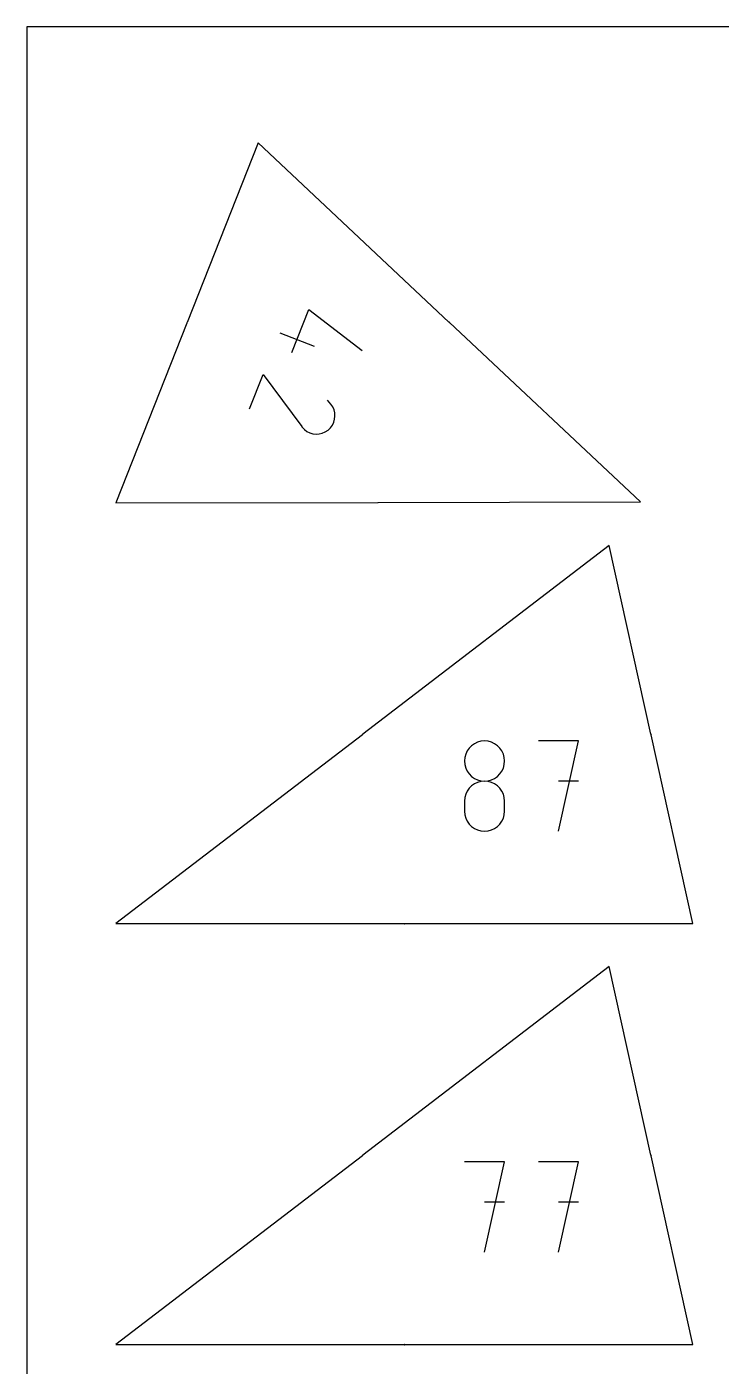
# Model space of a CAD drawing. Extents: x 0 to 200, y 0 to 297.
# Drawn here: x 0 to 51.9, y 196.9 to 296.9 of the extents above; entities that cross this region are included whole.
import ezdxf

# ---------------------------------------------------------------- set-up
doc = ezdxf.new("R2010")
doc.units = 0

msp = doc.modelspace()

# ---------------------------------------------------------------- linework, layer by layer
at = {"layer": 'annotation', "color": 1}
for p, q in [((19.811871, 272.599081), (21.079058, 275.808027)), ((21.079058, 275.808027), (25.067467, 272.751644)), ((11.974539, 274.808801), (11.97257, 274.803814)), ((11.984769, 274.801879), (11.974539, 274.808801)), ((11.977052, 274.815048), (11.977, 274.814594)), ((11.977, 274.814594), (11.977025, 274.814137)), ((11.977025, 274.814137), (11.97713, 274.813687)), ((11.97718, 274.815487), (11.977052, 274.815048)), ((11.97713, 274.813687), (11.977314, 274.813254)), ((11.977383, 274.815902), (11.97718, 274.815487)), ((11.977314, 274.813254), (11.977579, 274.812849)), ((11.977659, 274.816283), (11.977383, 274.815902)), ((11.977579, 274.812849), (11.978078, 274.812275)), ((11.978008, 274.816618), (11.977659, 274.816283)), ((11.978413, 274.816881), (11.978008, 274.816618)), ((11.978008, 274.816618), (11.978008, 274.816618)), ((11.978845, 274.817064), (11.978413, 274.816881)), ((11.979533, 274.806829), (11.978549, 274.804336)), ((11.979296, 274.817167), (11.978845, 274.817064)), ((11.979753, 274.817192), (11.979296, 274.817167)), ((11.980207, 274.81714), (11.979753, 274.817192)), ((11.980646, 274.817012), (11.980207, 274.81714)), ((11.981061, 274.816808), (11.980646, 274.817012)), ((11.98144, 274.81653), (11.981061, 274.816808)), ((11.981773, 274.816178), (11.98144, 274.81653)), ((11.98178, 274.81617), (11.981773, 274.816178)), ((11.981773, 274.816178), (11.981773, 274.816178)), ((11.981786, 274.816162), (11.98178, 274.81617)), ((11.981793, 274.816154), (11.981786, 274.816162)), ((11.981798, 274.816147), (11.981793, 274.816154)), ((11.981804, 274.816139), (11.981798, 274.816147)), ((11.981809, 274.816131), (11.981804, 274.816139)), ((11.981814, 274.816123), (11.981809, 274.816131)), ((11.981819, 274.816115), (11.981814, 274.816123)), ((11.981823, 274.816107), (11.981819, 274.816115)), ((11.987415, 274.808579), (11.981823, 274.816107)), ((11.981823, 274.816107), (11.981823, 274.816107)), ((11.989382, 274.81356), (11.987415, 274.808579)), ((31.570228, 274.848107), (31.570166, 274.847654)), ((31.570166, 274.847654), (31.570181, 274.847198)), ((31.570181, 274.847198), (31.570273, 274.846749)), ((31.570369, 274.848546), (31.570228, 274.848107)), ((31.570273, 274.846749), (31.570442, 274.84632)), ((31.570588, 274.848962), (31.570369, 274.848546)), ((31.570442, 274.84632), (31.570687, 274.845919)), ((31.570887, 274.849343), (31.570588, 274.848962)), ((31.570687, 274.845919), (31.571008, 274.845559)), ((31.5718, 274.850315), (31.570887, 274.849343)), ((31.570887, 274.849343), (31.570887, 274.849343)), ((31.571008, 274.845559), (31.571008, 274.845559)), ((31.571008, 274.845559), (31.571388, 274.845261)), ((31.571388, 274.845261), (31.571802, 274.845042)), ((31.572162, 274.850637), (31.5718, 274.850315)), ((31.571802, 274.845042), (31.572242, 274.8449)), ((31.572563, 274.850882), (31.572162, 274.850637)), ((31.572242, 274.8449), (31.572695, 274.844836)), ((31.572993, 274.851051), (31.572563, 274.850882)), ((31.572695, 274.844836), (31.573151, 274.84485)), ((31.573442, 274.851142), (31.572993, 274.851051)), ((31.573151, 274.84485), (31.573599, 274.84494)), ((31.573899, 274.851157), (31.573442, 274.851142)), ((31.573599, 274.84494), (31.574029, 274.845108)), ((31.574353, 274.851094), (31.573899, 274.851157)), ((31.574029, 274.845108), (31.57443, 274.845353)), ((31.574793, 274.850953), (31.574353, 274.851094)), ((31.57443, 274.845353), (31.574791, 274.845675)), ((31.574813, 274.852988), (31.57475, 274.852534)), ((31.57475, 274.852534), (31.574764, 274.852077)), ((31.574764, 274.852077), (31.574855, 274.851628)), ((31.574791, 274.845675), (31.575705, 274.846647)), ((31.575208, 274.850734), (31.574793, 274.850953)), ((31.574955, 274.853428), (31.574813, 274.852988)), ((31.574855, 274.851628), (31.575023, 274.851197)), ((31.575174, 274.853844), (31.574955, 274.853428)), ((31.575023, 274.851197), (31.575268, 274.850797)), ((31.575473, 274.854225), (31.575174, 274.853844)), ((31.575589, 274.850436), (31.575208, 274.850734)), ((31.575268, 274.850797), (31.575589, 274.850436)), ((31.575833, 274.854545), (31.575473, 274.854225)), ((31.575473, 274.854225), (31.575473, 274.854225)), ((31.57591, 274.850075), (31.575589, 274.850436)), ((31.575589, 274.850436), (31.575589, 274.850436)), ((31.575589, 274.850436), (31.575589, 274.850436)), ((31.575589, 274.850436), (31.575969, 274.850138)), ((31.575705, 274.846647), (31.576003, 274.847028)), ((31.575705, 274.846647), (31.575705, 274.846647)), ((31.576233, 274.854789), (31.575833, 274.854545)), ((31.576154, 274.849674), (31.57591, 274.850075)), ((31.575969, 274.850138), (31.576384, 274.849919)), ((31.576003, 274.847028), (31.576223, 274.847444)), ((31.576323, 274.849244), (31.576154, 274.849674)), ((31.576223, 274.847444), (31.576365, 274.847884)), ((31.576663, 274.854957), (31.576233, 274.854789)), ((31.576258, 274.840628), (31.585322, 274.843047)), ((31.580163, 274.83696), (31.576258, 274.840628)), ((31.576414, 274.848795), (31.576323, 274.849244)), ((31.576365, 274.847884), (31.576428, 274.848338)), ((31.576384, 274.849919), (31.576824, 274.849778)), ((31.576428, 274.848338), (31.576414, 274.848795)), ((31.577111, 274.855048), (31.576663, 274.854957)), ((31.576824, 274.849778), (31.577278, 274.849715)), ((31.577568, 274.855062), (31.577111, 274.855048)), ((31.577278, 274.849715), (31.577735, 274.84973)), ((31.578021, 274.854999), (31.577568, 274.855062)), ((31.577735, 274.84973), (31.578184, 274.849821)), ((31.578461, 274.854858), (31.578021, 274.854999)), ((31.578184, 274.849821), (31.578615, 274.84999)), ((31.578876, 274.854638), (31.578461, 274.854858)), ((31.578615, 274.84999), (31.579016, 274.850235)), ((31.579257, 274.854341), (31.578876, 274.854638)), ((31.579016, 274.850235), (31.579378, 274.850557)), ((31.579578, 274.85398), (31.579257, 274.854341)), ((31.579257, 274.854341), (31.579257, 274.854341)), ((31.579378, 274.850557), (31.579674, 274.850936)), ((31.579378, 274.850557), (31.579378, 274.850557)), ((31.579822, 274.853579), (31.579578, 274.85398)), ((31.579674, 274.850936), (31.579893, 274.851351)), ((31.579991, 274.853149), (31.579822, 274.853579)), ((31.579893, 274.851351), (31.580034, 274.85179)), ((31.580082, 274.8527), (31.579991, 274.853149)), ((31.580034, 274.85179), (31.580097, 274.852244)), ((31.580097, 274.852244), (31.580082, 274.8527)), ((31.58386, 274.848196), (31.583142, 274.847945)), ((31.584335, 274.848294), (31.58386, 274.848196)), ((31.584805, 274.848305), (31.584335, 274.848294)), ((31.585262, 274.848236), (31.584805, 274.848305)), ((31.585697, 274.848091), (31.585262, 274.848236)), ((31.585322, 274.843047), (31.585332, 274.843048)), ((31.585322, 274.843047), (31.585322, 274.843047)), ((31.585332, 274.843048), (31.585341, 274.84305)), ((31.585341, 274.84305), (31.58535, 274.843052)), ((31.58535, 274.843052), (31.585359, 274.843054)), ((31.585359, 274.843054), (31.585368, 274.843056)), ((31.585368, 274.843056), (31.585378, 274.843058)), ((31.585378, 274.843058), (31.585387, 274.843061)), ((31.585387, 274.843061), (31.585397, 274.843064)), ((31.585397, 274.843064), (31.585407, 274.843068)), ((31.585407, 274.843068), (31.585857, 274.843248)), ((31.585407, 274.843068), (31.585407, 274.843068)), ((31.586099, 274.847875), (31.585697, 274.848091)), ((31.585857, 274.843248), (31.586255, 274.843498)), ((31.58646, 274.847594), (31.586099, 274.847875)), ((31.586255, 274.843498), (31.586598, 274.843808)), ((31.586772, 274.847252), (31.58646, 274.847594)), ((31.586598, 274.843808), (31.58688, 274.844169)), ((31.587023, 274.846854), (31.586772, 274.847252)), ((31.58688, 274.844169), (31.587096, 274.844572)), ((31.587206, 274.846406), (31.587023, 274.846854)), ((31.587096, 274.844572), (31.587242, 274.845006)), ((31.587302, 274.845933), (31.587206, 274.846406)), ((31.587206, 274.846406), (31.587206, 274.846406)), ((31.587242, 274.845006), (31.587312, 274.845463)), ((31.587312, 274.845463), (31.587302, 274.845933)), ((18.906902, 274.068329), (21.473624, 273.054751)), ((16.65744, 268.372068), (17.671018, 270.93879)), ((17.671018, 270.93879), (20.552628, 267.059282)), ((22.739742, 268.738192), (22.483006, 269.034385)), ((22.876576, 268.52956), (22.739742, 268.738192)), ((22.971524, 268.306584), (22.876576, 268.52956)), ((23.025244, 268.074645), (22.971524, 268.306584)), ((22.841037, 267.164869), (22.945633, 267.378854)), ((22.945633, 267.378854), (23.011639, 267.605399)), ((23.011639, 267.605399), (23.038396, 267.839123)), ((23.038396, 267.839123), (23.025244, 268.074645)), ((20.552628, 267.059282), (20.552628, 267.059282)), ((20.552628, 267.059282), (20.555017, 267.055062)), ((20.555017, 267.055062), (20.557481, 267.050945)), ((20.557481, 267.050945), (20.560045, 267.046904)), ((20.560045, 267.046904), (20.562729, 267.042908)), ((20.562729, 267.042908), (20.565557, 267.038927)), ((20.565557, 267.038927), (20.568553, 267.034933)), ((20.568553, 267.034933), (20.571738, 267.030894)), ((20.571738, 267.030894), (20.575135, 267.026782)), ((20.575135, 267.026782), (20.578767, 267.022567)), ((20.578767, 267.022567), (20.578767, 267.022567)), ((20.578767, 267.022567), (20.750356, 266.841608)), ((20.750356, 266.841608), (20.945719, 266.698332)), ((20.945719, 266.698332), (21.159376, 266.593281)), ((21.159376, 266.593281), (21.38585, 266.526998)), ((21.38585, 266.526998), (21.619661, 266.500026)), ((21.619661, 266.500026), (21.855331, 266.512907)), ((21.855331, 266.512907), (22.087382, 266.566185)), ((22.087382, 266.566185), (22.310335, 266.660402)), ((22.310335, 266.660402), (22.518712, 266.796101)), ((22.518712, 266.796101), (22.69851, 266.968824)), ((22.518712, 266.796101), (22.518712, 266.796101)), ((22.69851, 266.968824), (22.841037, 267.164869)), ((26.257748, 261.392644), (26.257643, 261.39158)), ((26.257643, 261.39158), (26.257645, 261.390512)), ((26.257645, 261.390512), (26.257754, 261.389448)), ((26.25796, 261.393695), (26.257748, 261.392644)), ((26.257754, 261.389448), (26.25797, 261.388397)), ((26.258278, 261.394726), (26.25796, 261.393695)), ((26.25797, 261.388397), (26.258293, 261.387366)), ((26.258704, 261.395728), (26.258278, 261.394726)), ((26.258293, 261.387366), (26.258722, 261.386364)), ((26.258847, 261.395965), (26.258704, 261.395728)), ((26.258704, 261.395728), (26.258704, 261.395728)), ((26.258722, 261.386364), (26.258722, 261.386364)), ((26.258722, 261.386364), (26.258777, 261.386263)), ((26.258777, 261.386263), (26.258839, 261.386166)), ((26.258839, 261.386166), (26.258907, 261.386074)), ((26.259025, 261.396168), (26.258847, 261.395965)), ((26.258907, 261.386074), (26.258982, 261.385988)), ((26.258982, 261.385988), (26.259063, 261.385907)), ((26.259233, 261.396334), (26.259025, 261.396168)), ((26.259063, 261.385907), (26.259149, 261.385833)), ((26.259149, 261.385833), (26.259241, 261.385766)), ((26.259464, 261.396461), (26.259233, 261.396334)), ((26.259241, 261.385766), (26.259336, 261.385706)), ((26.259336, 261.385706), (26.259436, 261.385654)), ((26.259436, 261.385654), (26.259436, 261.385654)), ((26.259436, 261.385654), (26.259696, 261.385556)), ((26.259712, 261.396548), (26.259464, 261.396461)), ((26.259696, 261.385556), (26.259963, 261.385507)), ((26.259972, 261.396591), (26.259712, 261.396548)), ((26.259963, 261.385507), (26.260229, 261.385505)), ((26.260238, 261.396591), (26.259972, 261.396591)), ((26.260229, 261.385505), (26.26049, 261.385548)), ((26.260502, 261.396543), (26.260238, 261.396591)), ((26.26049, 261.385548), (26.260739, 261.385634)), ((26.260761, 261.396447), (26.260502, 261.396543)), ((26.260739, 261.385634), (26.26097, 261.385761)), ((26.260761, 261.396447), (26.260761, 261.396447)), ((26.260864, 261.396392), (26.260761, 261.396447)), ((26.260962, 261.396331), (26.260864, 261.396392)), ((26.261054, 261.396263), (26.260962, 261.396331)), ((26.26097, 261.385761), (26.261178, 261.385928)), ((26.261141, 261.396188), (26.261054, 261.396263)), ((26.261222, 261.396108), (26.261141, 261.396188)), ((26.261178, 261.385928), (26.261356, 261.386131)), ((26.261297, 261.396022), (26.261222, 261.396108)), ((26.261365, 261.395931), (26.261297, 261.396022)), ((26.261356, 261.386131), (26.261499, 261.38637)), ((26.261426, 261.395835), (26.261365, 261.395931)), ((26.261481, 261.395734), (26.261426, 261.395835)), ((26.261908, 261.394732), (26.261481, 261.395734)), ((26.261481, 261.395734), (26.261481, 261.395734)), ((26.261499, 261.38637), (26.261922, 261.387372)), ((26.261499, 261.38637), (26.261499, 261.38637)), ((26.262229, 261.3937), (26.261908, 261.394732)), ((26.261922, 261.387372), (26.26224, 261.388402)), ((26.262444, 261.392649), (26.262229, 261.3937)), ((26.26224, 261.388402), (26.262451, 261.389454)), ((26.262553, 261.391585), (26.262444, 261.392649)), ((26.262451, 261.389454), (26.262555, 261.390517)), ((26.262555, 261.390517), (26.262553, 261.391585)), ((26.266713, 261.394136), (26.272879, 261.394148)), ((26.268556, 261.396609), (26.268566, 261.391677)), ((26.272879, 261.394148), (26.270433, 261.385508)), ((25.094144, 244.052063), (25.098053, 244.055058)), ((25.097148, 244.048143), (25.094144, 244.052063)), ((25.099102, 244.049641), (25.097148, 244.048143)), ((25.099477, 244.049879), (25.099102, 244.049641)), ((25.099877, 244.050041), (25.099477, 244.049879)), ((25.100292, 244.05013), (25.099877, 244.050041)), ((25.100712, 244.050147), (25.100292, 244.05013)), ((25.101128, 244.050093), (25.100712, 244.050147)), ((25.100888, 244.043261), (25.102843, 244.044759)), ((25.101529, 244.049968), (25.101128, 244.050093)), ((25.101907, 244.049775), (25.101529, 244.049968)), ((25.102251, 244.049514), (25.101907, 244.049775)), ((25.102552, 244.049187), (25.102251, 244.049514)), ((25.103298, 244.048213), (25.102552, 244.049187)), ((25.102552, 244.049187), (25.102552, 244.049187)), ((25.102843, 244.044759), (25.10317, 244.045059)), ((25.102843, 244.044759), (25.102843, 244.044759)), ((25.10317, 244.045059), (25.10343, 244.045403)), ((25.103536, 244.047837), (25.103298, 244.048213)), ((25.106599, 244.050742), (25.103306, 244.059083)), ((25.10343, 244.045403), (25.103624, 244.045781)), ((25.103699, 244.047437), (25.103536, 244.047837)), ((25.103624, 244.045781), (25.103749, 244.046183)), ((25.103788, 244.047021), (25.103699, 244.047437)), ((25.103749, 244.046183), (25.103804, 244.0466)), ((25.103804, 244.0466), (25.103788, 244.047021)), ((25.111486, 244.054487), (25.106599, 244.050742)), ((25.111521, 244.051408), (25.108525, 244.055317)), ((33.252094, 243.219121), (33.07137, 243.038539)), ((33.461304, 243.367039), (33.252094, 243.219121)), ((33.694737, 243.478003), (33.461304, 243.367039)), ((33.948135, 243.547727), (33.694737, 243.478003)), ((34.217236, 243.571921), (33.948135, 243.547727)), ((34.486337, 243.547727), (34.217236, 243.571921)), ((34.217236, 243.571921), (34.217236, 243.571921)), ((34.739735, 243.478003), (34.486337, 243.547727)), ((34.973168, 243.367039), (34.739735, 243.478003)), ((35.182378, 243.219121), (34.973168, 243.367039)), ((35.363102, 243.038539), (35.182378, 243.219121)), ((41.247874, 243.580174), (38.24664, 243.580174)), ((39.747468, 236.8311), (41.247874, 243.580174)), ((46.653763, 244.058438), (46.654342, 244.055822)), ((46.654342, 244.055822), (46.654342, 244.055822)), ((46.654342, 244.055822), (46.654488, 244.055362)), ((46.654488, 244.055362), (46.654707, 244.054946)), ((46.654707, 244.054946), (46.654991, 244.054582)), ((46.654991, 244.054582), (46.65533, 244.054274)), ((46.65533, 244.054274), (46.655715, 244.054028)), ((46.655715, 244.054028), (46.656138, 244.05385)), ((46.655896, 244.048789), (46.656474, 244.046173)), ((46.656138, 244.05385), (46.656589, 244.053747)), ((46.656474, 244.046173), (46.656474, 244.046173)), ((46.656474, 244.046173), (46.65662, 244.045712)), ((46.656589, 244.053747), (46.657059, 244.053723)), ((46.65662, 244.045712), (46.65684, 244.045296)), ((46.65684, 244.045296), (46.657124, 244.044931)), ((46.657059, 244.053723), (46.657538, 244.053785)), ((46.657124, 244.044931), (46.657462, 244.044623)), ((46.657462, 244.044623), (46.657847, 244.044377)), ((46.657538, 244.053785), (46.658842, 244.054073)), ((46.657847, 244.044377), (46.658269, 244.0442)), ((46.658269, 244.0442), (46.658718, 244.044097)), ((46.658718, 244.044097), (46.659187, 244.044073)), ((46.658842, 244.054073), (46.659303, 244.054219)), ((46.658842, 244.054073), (46.658842, 244.054073)), ((46.659187, 244.044073), (46.659665, 244.044134)), ((46.659303, 244.054219), (46.659718, 244.054438)), ((46.659665, 244.044134), (46.660974, 244.044424)), ((46.659718, 244.054438), (46.660082, 244.054722)), ((46.660082, 244.054722), (46.66039, 244.055061)), ((46.660298, 244.059882), (46.665543, 244.061041)), ((46.660876, 244.057266), (46.660298, 244.059882)), ((46.66039, 244.055061), (46.660635, 244.055446)), ((46.660635, 244.055446), (46.660811, 244.055868)), ((46.660811, 244.055868), (46.660914, 244.056318)), ((46.660938, 244.056787), (46.660876, 244.057266)), ((46.660914, 244.056318), (46.660938, 244.056787)), ((46.660974, 244.044424), (46.661433, 244.044569)), ((46.660974, 244.044424), (46.660974, 244.044424)), ((46.661433, 244.044569), (46.661848, 244.044788)), ((46.661848, 244.044788), (46.662212, 244.045071)), ((46.662212, 244.045071), (46.66252, 244.04541)), ((46.66252, 244.04541), (46.662765, 244.045795)), ((46.663008, 244.047617), (46.662719, 244.048926)), ((46.662719, 244.048926), (46.663008, 244.047617)), ((46.662765, 244.045795), (46.662943, 244.046217)), ((46.662943, 244.046217), (46.663046, 244.046667)), ((46.66307, 244.047137), (46.663008, 244.047617)), ((46.663008, 244.047617), (46.663008, 244.047617)), ((46.663008, 244.047617), (46.663155, 244.047156)), ((46.663046, 244.046667), (46.66307, 244.047137)), ((46.663155, 244.047156), (46.663374, 244.04674)), ((46.663374, 244.04674), (46.663658, 244.046375)), ((46.663658, 244.046375), (46.663997, 244.046067)), ((46.663997, 244.046067), (46.664383, 244.045822)), ((46.664383, 244.045822), (46.664806, 244.045645)), ((46.664806, 244.045645), (46.665256, 244.045541)), ((46.665256, 244.045541), (46.665726, 244.045518)), ((46.665543, 244.061041), (46.6667, 244.055809)), ((46.665726, 244.045518), (46.666206, 244.04558)), ((46.666206, 244.04558), (46.666665, 244.045725)), ((46.666206, 244.04558), (46.666206, 244.04558)), ((46.666665, 244.045725), (46.66708, 244.045944)), ((46.66708, 244.045944), (46.667444, 244.046228)), ((46.667444, 244.046228), (46.667751, 244.046566)), ((46.66824, 244.048773), (46.667662, 244.051389)), ((46.667751, 244.046566), (46.667997, 244.046951)), ((46.667997, 244.046951), (46.668174, 244.047373)), ((46.668174, 244.047373), (46.668278, 244.047823)), ((46.668302, 244.048293), (46.66824, 244.048773)), ((46.668278, 244.047823), (46.668302, 244.048293)), ((32.742707, 242.343684), (32.718523, 242.075325)), ((32.812415, 242.596532), (32.742707, 242.343684)), ((32.92339, 242.82958), (32.812415, 242.596532)), ((33.07137, 243.038539), (32.92339, 242.82958)), ((35.511082, 242.82958), (35.363102, 243.038539)), ((35.622057, 242.596532), (35.511082, 242.82958)), ((35.691766, 242.343684), (35.622057, 242.596532)), ((35.715949, 242.075325), (35.691766, 242.343684)), ((32.718523, 242.075325), (32.718523, 242.075325)), ((32.718523, 242.075325), (32.74272, 241.805705)), ((32.74272, 241.805705), (32.812464, 241.551876)), ((32.812464, 241.551876), (32.923484, 241.318091)), ((32.923484, 241.318091), (33.071509, 241.108604)), ((35.362963, 241.108604), (35.510988, 241.318091)), ((35.510988, 241.318091), (35.622008, 241.551876)), ((35.622008, 241.551876), (35.691752, 241.805705)), ((35.691752, 241.805705), (35.715949, 242.075325)), ((35.715949, 242.075325), (35.715949, 242.075325)), ((33.252094, 240.221362), (33.07137, 240.04046)), ((33.071509, 241.108604), (33.252269, 240.927667)), ((33.461304, 240.369473), (33.252094, 240.221362)), ((33.252269, 240.927667), (33.461492, 240.779535)), ((33.694737, 240.480536), (33.461304, 240.369473)), ((33.461492, 240.779535), (33.694908, 240.66846)), ((33.948135, 240.550297), (33.694737, 240.480536)), ((33.694908, 240.66846), (33.948246, 240.598696)), ((34.217236, 240.574496), (33.948135, 240.550297)), ((33.948246, 240.598696), (34.217236, 240.574496)), ((34.217236, 240.574496), (34.486226, 240.598696)), ((34.486337, 240.55031), (34.217236, 240.574496)), ((34.217236, 240.574496), (34.217236, 240.574496)), ((34.217236, 240.574496), (34.217236, 240.574496)), ((34.486226, 240.598696), (34.739564, 240.66846)), ((34.739735, 240.480585), (34.486337, 240.55031)), ((34.739564, 240.66846), (34.97298, 240.779535)), ((34.973168, 240.369567), (34.739735, 240.480585)), ((34.97298, 240.779535), (35.182203, 240.927667)), ((35.182378, 240.221501), (34.973168, 240.369567)), ((35.182203, 240.927667), (35.362963, 241.108604)), ((35.363102, 240.040635), (35.182378, 240.221501)), ((41.247874, 240.574707), (39.747468, 240.574707)), ((32.742707, 239.343584), (32.718523, 239.07409)), ((32.812415, 239.597315), (32.742707, 239.343584)), ((32.92339, 239.831026), (32.812415, 239.597315)), ((33.07137, 240.04046), (32.92339, 239.831026)), ((35.511082, 239.831214), (35.363102, 240.040635)), ((35.622057, 239.597485), (35.511082, 239.831214)), ((35.691766, 239.343695), (35.622057, 239.597485)), ((35.715949, 239.07409), (35.691766, 239.343695)), ((32.718523, 239.07409), (32.718523, 238.327485)), ((32.718523, 238.327485), (32.718523, 238.327485)), ((32.718523, 238.327485), (32.74272, 238.058011)), ((35.691752, 238.058011), (35.715949, 238.327485)), ((35.715949, 238.327485), (35.715949, 239.07409)), ((35.715949, 239.07409), (35.715949, 239.07409)), ((32.74272, 238.058011), (32.812464, 237.804571)), ((32.812464, 237.804571), (32.923484, 237.571349)), ((32.923484, 237.571349), (33.071509, 237.362529)), ((33.071509, 237.362529), (33.252269, 237.182295)), ((33.252269, 237.182295), (33.461492, 237.03483)), ((34.97298, 237.03483), (35.182203, 237.182295)), ((35.182203, 237.182295), (35.362963, 237.362529)), ((35.362963, 237.362529), (35.510988, 237.571349)), ((35.510988, 237.571349), (35.622008, 237.804571)), ((35.622008, 237.804571), (35.691752, 238.058011)), ((33.461492, 237.03483), (33.694908, 236.924319)), ((33.694908, 236.924319), (33.948246, 236.854944)), ((33.948246, 236.854944), (34.217236, 236.830889)), ((34.217236, 236.830889), (34.486226, 236.854944)), ((34.217236, 236.830889), (34.217236, 236.830889)), ((34.486226, 236.854944), (34.739564, 236.924319)), ((34.739564, 236.924319), (34.97298, 237.03483)), ((28.220295, 229.932456), (28.217614, 229.920398)), ((28.217614, 229.925768), (28.220295, 229.925768)), ((28.217614, 229.920398), (28.222976, 229.920398)), ((28.227541, 229.930264), (28.227498, 229.929783)), ((28.227498, 229.929783), (28.227498, 229.928449)), ((28.227498, 229.928449), (28.227498, 229.928449)), ((28.227498, 229.928449), (28.227541, 229.927967)), ((28.227541, 229.923568), (28.227498, 229.923086)), ((28.227498, 229.923086), (28.227498, 229.923086)), ((28.227498, 229.923086), (28.227541, 229.922607)), ((28.227666, 229.930717), (28.227541, 229.930264)), ((28.227541, 229.927967), (28.227666, 229.927514)), ((28.227666, 229.924022), (28.227541, 229.923568)), ((28.227541, 229.922607), (28.227666, 229.922155)), ((28.227864, 229.931134), (28.227666, 229.930717)), ((28.227666, 229.927514), (28.227864, 229.927096)), ((28.227864, 229.924439), (28.227666, 229.924022)), ((28.227666, 229.922155), (28.227864, 229.921739)), ((28.228129, 229.931507), (28.227864, 229.931134)), ((28.227864, 229.927096), (28.228128, 229.926722)), ((28.228129, 229.924814), (28.227864, 229.924439)), ((28.227864, 229.921739), (28.228128, 229.921365)), ((28.228128, 229.926722), (28.228451, 229.926399)), ((28.228128, 229.921365), (28.228451, 229.921043)), ((28.228452, 229.931829), (28.228129, 229.931507)), ((28.228452, 229.925137), (28.228129, 229.924814)), ((28.228451, 229.926399), (28.228825, 229.926134)), ((28.228451, 229.921043), (28.228825, 229.920778)), ((28.228825, 229.932092), (28.228452, 229.931829)), ((28.228825, 229.925402), (28.228452, 229.925137)), ((28.229242, 229.93229), (28.228825, 229.932092)), ((28.228825, 229.926134), (28.229242, 229.925936)), ((28.229242, 229.9256), (28.228825, 229.925402)), ((28.228825, 229.920778), (28.229242, 229.92058)), ((28.229695, 229.932414), (28.229242, 229.93229)), ((28.229242, 229.925936), (28.229695, 229.925811)), ((28.229695, 229.925725), (28.229242, 229.9256)), ((28.229242, 229.92058), (28.229695, 229.920456)), ((28.230176, 229.932457), (28.229695, 229.932414)), ((28.229695, 229.925811), (28.230176, 229.925768)), ((28.230176, 229.925768), (28.229695, 229.925725)), ((28.229695, 229.920456), (28.230176, 229.920412)), ((28.230656, 229.932414), (28.230176, 229.932457)), ((28.230176, 229.932457), (28.230176, 229.932457)), ((28.230176, 229.925768), (28.230657, 229.925811)), ((28.230176, 229.925768), (28.230176, 229.925768)), ((28.230656, 229.925725), (28.230176, 229.925768)), ((28.230176, 229.925768), (28.230176, 229.925768)), ((28.230176, 229.920412), (28.230657, 229.920456)), ((28.230176, 229.920412), (28.230176, 229.920412)), ((28.231109, 229.93229), (28.230656, 229.932414)), ((28.231109, 229.9256), (28.230656, 229.925725)), ((28.230657, 229.925811), (28.231109, 229.925936)), ((28.230657, 229.920456), (28.231109, 229.92058)), ((28.231526, 229.932092), (28.231109, 229.93229)), ((28.231109, 229.925936), (28.231526, 229.926134)), ((28.231526, 229.925402), (28.231109, 229.9256)), ((28.231109, 229.92058), (28.231526, 229.920778)), ((28.2319, 229.931829), (28.231526, 229.932092)), ((28.231526, 229.926134), (28.2319, 229.926399)), ((28.2319, 229.925137), (28.231526, 229.925402)), ((28.231526, 229.920778), (28.2319, 229.921043)), ((28.232223, 229.931507), (28.2319, 229.931829)), ((28.2319, 229.926399), (28.232223, 229.926722)), ((28.232223, 229.924814), (28.2319, 229.925137)), ((28.2319, 229.921043), (28.232223, 229.921365)), ((28.232487, 229.931134), (28.232223, 229.931507)), ((28.232223, 229.926722), (28.232487, 229.927096)), ((28.232487, 229.924439), (28.232223, 229.924814)), ((28.232223, 229.921365), (28.232487, 229.921739)), ((28.232686, 229.930717), (28.232487, 229.931134)), ((28.232487, 229.927096), (28.232686, 229.927514)), ((28.232686, 229.924022), (28.232487, 229.924439)), ((28.232487, 229.921739), (28.232686, 229.922155)), ((28.23281, 229.930264), (28.232686, 229.930717)), ((28.232686, 229.927514), (28.23281, 229.927967)), ((28.23281, 229.923568), (28.232686, 229.924022)), ((28.232686, 229.922155), (28.23281, 229.922607)), ((28.232853, 229.929783), (28.23281, 229.930264)), ((28.23281, 229.927967), (28.232853, 229.928449)), ((28.232853, 229.923086), (28.23281, 229.923568)), ((28.23281, 229.922607), (28.232853, 229.923086)), ((28.232853, 229.929783), (28.232853, 229.929783)), ((28.232853, 229.928449), (28.232853, 229.929783)), ((28.232853, 229.923086), (28.232853, 229.923086)), ((25.096263, 212.604141), (25.101636, 212.608258)), ((25.100391, 212.598754), (25.096263, 212.604141)), ((25.103077, 212.600812), (25.100391, 212.598754)), ((25.103592, 212.601139), (25.103077, 212.600812)), ((25.104142, 212.601362), (25.103592, 212.601139)), ((25.104712, 212.601485), (25.104142, 212.601362)), ((25.10529, 212.601508), (25.104712, 212.601485)), ((25.105861, 212.601433), (25.10529, 212.601508)), ((25.105532, 212.592044), (25.108218, 212.594102)), ((25.106413, 212.601262), (25.105861, 212.601433)), ((25.106932, 212.600996), (25.106413, 212.601262)), ((25.107405, 212.600638), (25.106932, 212.600996)), ((25.107819, 212.600188), (25.107405, 212.600638)), ((25.108844, 212.59885), (25.107819, 212.600188)), ((25.107819, 212.600188), (25.107819, 212.600188)), ((25.108218, 212.594102), (25.108667, 212.594515)), ((25.108218, 212.594102), (25.108218, 212.594102)), ((25.108667, 212.594515), (25.109026, 212.594988)), ((25.109171, 212.598333), (25.108844, 212.59885)), ((25.109026, 212.594988), (25.109292, 212.595507)), ((25.109395, 212.597783), (25.109171, 212.598333)), ((25.109292, 212.595507), (25.109463, 212.59606)), ((25.109517, 212.597211), (25.109395, 212.597783)), ((25.109463, 212.59606), (25.109539, 212.596633)), ((25.109539, 212.596633), (25.109517, 212.597211)), ((46.653151, 212.601814), (46.653881, 212.59851)), ((46.653881, 212.59851), (46.653881, 212.59851)), ((46.653881, 212.59851), (46.654066, 212.597927)), ((46.654066, 212.597927), (46.654343, 212.597402)), ((46.654343, 212.597402), (46.654702, 212.596941)), ((46.654702, 212.596941), (46.65513, 212.596552)), ((46.65513, 212.596552), (46.655616, 212.596242)), ((46.655616, 212.596242), (46.656148, 212.596018)), ((46.656148, 212.596018), (46.656716, 212.595887)), ((46.656716, 212.595887), (46.657308, 212.595857)), ((46.657308, 212.595857), (46.657912, 212.595934)), ((46.657912, 212.595934), (46.659566, 212.5963)), ((46.659566, 212.5963), (46.660146, 212.596484)), ((46.659566, 212.5963), (46.659566, 212.5963)), ((46.660146, 212.596484), (46.66067, 212.596761)), ((46.66067, 212.596761), (46.66113, 212.597118)), ((46.66113, 212.597118), (46.661518, 212.597546)), ((46.661518, 212.597546), (46.661828, 212.598032)), ((46.662136, 212.600334), (46.66177, 212.601988)), ((46.66177, 212.601988), (46.662136, 212.600334)), ((46.661828, 212.598032), (46.662053, 212.598565)), ((46.662053, 212.598565), (46.662184, 212.599134)), ((46.662214, 212.599728), (46.662136, 212.600334)), ((46.662136, 212.600334), (46.662136, 212.600334)), ((46.662136, 212.600334), (46.66232, 212.599751)), ((46.662184, 212.599134), (46.662214, 212.599728)), ((46.66232, 212.599751), (46.662598, 212.599226)), ((46.662598, 212.599226), (46.662956, 212.598765)), ((46.662956, 212.598765), (46.663385, 212.598376)), ((46.663385, 212.598376), (46.663872, 212.598066)), ((46.663872, 212.598066), (46.664406, 212.597842)), ((46.664406, 212.597842), (46.664975, 212.597712)), ((46.664975, 212.597712), (46.665569, 212.597682)), ((46.665569, 212.597682), (46.666175, 212.59776)), ((46.666175, 212.59776), (46.666755, 212.597944)), ((46.666175, 212.59776), (46.666175, 212.59776)), ((46.666755, 212.597944), (46.667279, 212.598221)), ((46.667279, 212.598221), (46.667739, 212.598579)), ((46.667739, 212.598579), (46.668127, 212.599007)), ((46.668745, 212.601794), (46.668014, 212.605099)), ((46.668127, 212.599007), (46.668437, 212.599493)), ((46.668437, 212.599493), (46.668662, 212.600026)), ((46.668662, 212.600026), (46.668793, 212.600595)), ((46.668823, 212.601188), (46.668745, 212.601794)), ((46.668793, 212.600595), (46.668823, 212.601188)), ((35.7179, 212.127393), (32.717229, 212.127393)), ((34.217776, 205.379584), (35.7179, 212.127393)), ((41.249, 212.127393), (38.248329, 212.127393)), ((39.748876, 205.379584), (41.249, 212.127393)), ((35.7179, 209.122489), (34.217776, 209.122489)), ((41.249, 209.122489), (39.748876, 209.122489)), ((28.217661, 198.478114), (28.217618, 198.477633)), ((28.217618, 198.477633), (28.217618, 198.476299)), ((28.217618, 198.476299), (28.217618, 198.476299)), ((28.217618, 198.476299), (28.217661, 198.475817)), ((28.217661, 198.471418), (28.217618, 198.470936)), ((28.217618, 198.470936), (28.217618, 198.470936)), ((28.217618, 198.470936), (28.217661, 198.470457)), ((28.217786, 198.478567), (28.217661, 198.478114)), ((28.217661, 198.475817), (28.217786, 198.475363)), ((28.217786, 198.471871), (28.217661, 198.471418)), ((28.217661, 198.470457), (28.217786, 198.470005)), ((28.217984, 198.478984), (28.217786, 198.478567)), ((28.217786, 198.475363), (28.217984, 198.474946)), ((28.217984, 198.472289), (28.217786, 198.471871)), ((28.217786, 198.470005), (28.217984, 198.469588)), ((28.218249, 198.479357), (28.217984, 198.478984)), ((28.217984, 198.474946), (28.218248, 198.474572)), ((28.218249, 198.472663), (28.217984, 198.472289)), ((28.217984, 198.469588), (28.218248, 198.469215)), ((28.218248, 198.474572), (28.218571, 198.474248)), ((28.218248, 198.469215), (28.218571, 198.468892)), ((28.218572, 198.479679), (28.218249, 198.479357)), ((28.218572, 198.472987), (28.218249, 198.472663)), ((28.218571, 198.474248), (28.218945, 198.473984)), ((28.218571, 198.468892), (28.218945, 198.468628)), ((28.218945, 198.479942), (28.218572, 198.479679)), ((28.218945, 198.473251), (28.218572, 198.472987)), ((28.219362, 198.48014), (28.218945, 198.479942)), ((28.218945, 198.473984), (28.219362, 198.473786)), ((28.219362, 198.47345), (28.218945, 198.473251)), ((28.218945, 198.468628), (28.219362, 198.46843)), ((28.219815, 198.480264), (28.219362, 198.48014)), ((28.219362, 198.473786), (28.219815, 198.473661)), ((28.219815, 198.473574), (28.219362, 198.47345)), ((28.219362, 198.46843), (28.219815, 198.468305)), ((28.220296, 198.480307), (28.219815, 198.480264)), ((28.219815, 198.473661), (28.220296, 198.473618)), ((28.220296, 198.473618), (28.219815, 198.473574)), ((28.219815, 198.468305), (28.220296, 198.468262)), ((28.220776, 198.480264), (28.220296, 198.480307)), ((28.220296, 198.480307), (28.220296, 198.480307)), ((28.220296, 198.473618), (28.220777, 198.473661)), ((28.220296, 198.473618), (28.220296, 198.473618)), ((28.220776, 198.473574), (28.220296, 198.473618)), ((28.220296, 198.473618), (28.220296, 198.473618)), ((28.220296, 198.468262), (28.220777, 198.468305)), ((28.220296, 198.468262), (28.220296, 198.468262)), ((28.221229, 198.48014), (28.220776, 198.480264)), ((28.221229, 198.47345), (28.220776, 198.473574)), ((28.220777, 198.473661), (28.221229, 198.473786)), ((28.220777, 198.468305), (28.221229, 198.46843)), ((28.221646, 198.479942), (28.221229, 198.48014)), ((28.221229, 198.473786), (28.221646, 198.473984)), ((28.221646, 198.473251), (28.221229, 198.47345)), ((28.221229, 198.46843), (28.221646, 198.468628)), ((28.22202, 198.479679), (28.221646, 198.479942)), ((28.221646, 198.473984), (28.22202, 198.474249)), ((28.22202, 198.472987), (28.221646, 198.473251)), ((28.221646, 198.468628), (28.22202, 198.468892)), ((28.222343, 198.479357), (28.22202, 198.479679)), ((28.22202, 198.474249), (28.222343, 198.474572)), ((28.222343, 198.472663), (28.22202, 198.472987)), ((28.22202, 198.468892), (28.222343, 198.469215)), ((28.222607, 198.478984), (28.222343, 198.479357)), ((28.222343, 198.474572), (28.222607, 198.474946)), ((28.222607, 198.472289), (28.222343, 198.472663)), ((28.222343, 198.469215), (28.222607, 198.469588)), ((28.222806, 198.478567), (28.222607, 198.478984)), ((28.222607, 198.474946), (28.222806, 198.475364)), ((28.222806, 198.471871), (28.222607, 198.472289)), ((28.222607, 198.469588), (28.222806, 198.470005)), ((28.22293, 198.478114), (28.222806, 198.478567)), ((28.222806, 198.475364), (28.22293, 198.475817)), ((28.22293, 198.471418), (28.222806, 198.471871)), ((28.222806, 198.470005), (28.22293, 198.470457)), ((28.222974, 198.477633), (28.22293, 198.478114)), ((28.22293, 198.475817), (28.222974, 198.476299)), ((28.222974, 198.470936), (28.22293, 198.471418)), ((28.22293, 198.470457), (28.222974, 198.470936)), ((28.222974, 198.477633), (28.222974, 198.477633)), ((28.222974, 198.476299), (28.222974, 198.477633)), ((28.222974, 198.470936), (28.222974, 198.470936)), ((28.230177, 198.480306), (28.227496, 198.468247)), ((28.227496, 198.473617), (28.230177, 198.473617)), ((28.227496, 198.468247), (28.232858, 198.468247))]:
    msp.add_line(p, q, dxfattribs=at)
at = {"layer": 'boundary', "color": 5}
for p, q in [((17.294453, 288.26421), (11.990306, 274.832314)), ((31.560227, 274.863961), (17.294453, 288.26421)), ((11.971647, 274.785064), (6.6675, 261.353168)), ((11.990306, 274.832314), (11.957352, 274.818018)), ((11.957352, 274.818018), (11.971647, 274.785064)), ((31.59613, 274.865085), (31.560227, 274.863961)), ((31.597253, 274.829181), (31.59613, 274.865085)), ((45.863027, 261.428932), (31.597253, 274.829181)), ((6.6675, 261.353168), (26.239863, 261.391001)), ((26.239863, 261.391001), (26.265312, 261.36565)), ((26.265312, 261.36565), (26.290663, 261.391099)), ((26.290663, 261.391099), (45.863027, 261.428932)), ((43.539632, 258.178168), (25.123728, 244.067746)), ((46.655817, 244.077099), (43.539632, 258.178168)), ((25.083404, 244.036849), (6.6675, 229.926427)), ((25.088118, 244.072459), (25.083404, 244.036849)), ((25.123728, 244.067746), (25.088118, 244.072459)), ((46.6861, 244.057778), (46.655817, 244.077099)), ((46.666779, 244.027496), (46.6861, 244.057778)), ((49.782964, 229.926427), (46.666779, 244.027496)), ((6.6675, 229.926427), (28.199832, 229.926427)), ((28.199832, 229.926427), (28.225232, 229.901027)), ((28.225232, 229.901027), (28.250632, 229.926427)), ((28.250632, 229.926427), (49.782964, 229.926427)), ((43.539671, 226.726027), (25.123748, 212.6156)), ((46.655841, 212.624953), (43.539671, 226.726027)), ((25.083423, 212.584704), (6.6675, 198.474277)), ((25.088137, 212.620314), (25.083423, 212.584704)), ((25.123748, 212.6156), (25.088137, 212.620314)), ((46.686124, 212.605633), (46.655841, 212.624953)), ((46.666803, 212.57535), (46.686124, 212.605633)), ((49.782973, 198.474277), (46.666803, 212.57535)), ((6.6675, 198.474277), (28.199836, 198.474277)), ((28.199836, 198.474277), (28.225236, 198.448877)), ((28.225236, 198.448877), (28.250636, 198.474277)), ((28.250636, 198.474277), (49.782973, 198.474277))]:
    msp.add_line(p, q, dxfattribs=at)
at = {"layer": 'frame', "color": 5}
for p, q in [((200, 296.926), (0, 296.926)), ((0, 296.926), (0, 0))]:
    msp.add_line(p, q, dxfattribs=at)

doc.saveas('drawing.dxf')
